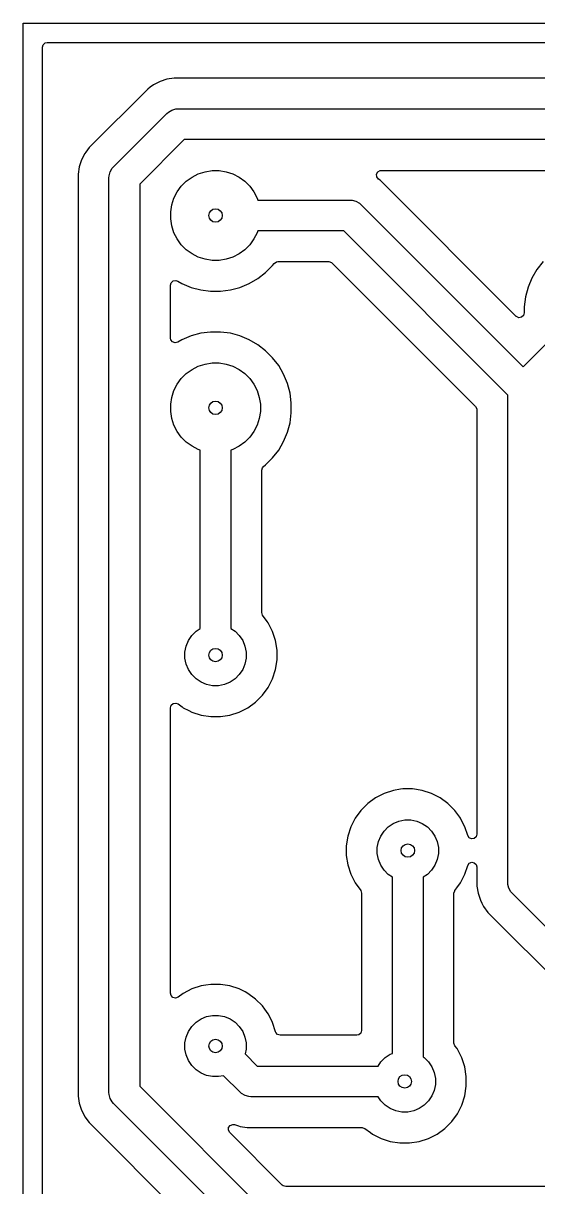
# Model space of a CAD drawing. Extents: x 93.5 to 128.5, y -100.5 to -53.
# Drawn here: x 93.5 to 106.88, y -83.24 to -53 of the extents above; entities that cross this region are included whole.
import ezdxf

# ---------------------------------------------------------------- set-up
doc = ezdxf.new("R2010")
doc.units = 0
doc.layers.add('BLACK', color=7, linetype='CONTINUOUS')

msp = doc.modelspace()

# ---------------------------------------------------------------- linework, layer by layer
at = {"layer": 'BLACK', "linetype": 'CONTINUOUS'}
for p, q in [((93.5, -53), (128.5, -53)), ((93.5, -100.5), (93.5, -53)), ((94.020185, -53.557461), (94.072989, -53.511706)), ((94.072989, -53.511706), (94.1245, -53.5005)), ((94.1245, -53.5005), (127.8755, -53.5005)), ((94.0005, -53.6245), (94.020185, -53.557461)), ((94.0005, -99.8755), (94.0005, -53.6245)), ((97.423413, -54.4235), (97.23678, -54.453059)), ((97.423418, -54.4235), (97.423413, -54.4235)), ((97.612381, -54.4235), (97.423418, -54.4235)), ((110.718481, -54.4235), (97.612381, -54.4235)), ((96.735823, -54.708312), (95.213312, -56.230822)), ((96.735824, -54.708312), (96.735823, -54.708312)), ((96.735826, -54.70831), (96.735824, -54.708312)), ((96.801478, -54.66061), (96.735826, -54.70831)), ((96.888699, -54.59724), (96.801478, -54.66061)), ((97.057062, -54.511454), (96.888699, -54.59724)), ((97.23678, -54.453059), (97.057062, -54.511454)), ((97.235056, -55.341157), (97.274394, -55.306659)), ((97.274394, -55.306659), (97.364825, -55.254448)), ((97.364825, -55.254448), (97.465689, -55.227422)), ((97.465689, -55.227422), (97.517899, -55.224)), ((97.517899, -55.224), (110.624, -55.224)), ((95.846157, -56.730056), (97.235056, -55.341157)), ((95.213307, -56.230828), (95.124491, -56.353074)), ((95.213312, -56.230822), (95.213307, -56.230828)), ((97.683585, -56.024), (96.529, -57.178585)), ((110.458314, -56.024), (97.683585, -56.024)), ((95.10224, -56.383698), (95.016454, -56.552062)), ((95.12449, -56.353076), (95.10224, -56.383698)), ((95.124491, -56.353074), (95.12449, -56.353076)), ((94.958059, -56.73178), (94.9285, -56.918412)), ((95.016454, -56.552062), (94.958059, -56.73178)), ((95.759448, -56.859825), (95.811659, -56.769394)), ((95.811659, -56.769394), (95.846157, -56.730056)), ((98.226869, -56.857327), (98.408203, -56.828607)), ((98.408203, -56.828607), (98.591797, -56.828607)), ((98.591797, -56.828607), (98.773131, -56.857327)), ((102.722067, -56.862079), (102.782906, -56.827722)), ((102.782906, -56.827722), (102.810991, -56.8245)), ((102.810991, -56.8245), (110.075374, -56.8245)), ((94.9285, -56.918412), (94.9285, -80.88193)), ((95.729, -57.012899), (95.732422, -56.960689)), ((95.729, -80.787444), (95.729, -57.012899)), ((95.732422, -56.960689), (95.759448, -56.859826)), ((95.759448, -56.859826), (95.759448, -56.859825)), ((97.610325, -57.235146), (97.740146, -57.105325)), ((97.740146, -57.105325), (97.888677, -56.997411)), ((97.888677, -56.997411), (98.05226, -56.914061)), ((98.05226, -56.914061), (98.226869, -56.857327)), ((98.773131, -56.857327), (98.94774, -56.914061)), ((98.94774, -56.914061), (99.111323, -56.997411)), ((99.111323, -56.997411), (99.259854, -57.105325)), ((99.259854, -57.105325), (99.389675, -57.235146)), ((102.689461, -56.923874), (102.722067, -56.862079)), ((102.69544, -56.993487), (102.689461, -56.923874)), ((102.738105, -57.048818), (102.69544, -56.993487)), ((102.780075, -57.079311), (102.738105, -57.048818)), ((106.317819, -60.617055), (102.780075, -57.079311)), ((96.529, -57.178585), (96.529, -80.621758)), ((97.419061, -57.54726), (97.502411, -57.383677)), ((97.502411, -57.383677), (97.610325, -57.235146)), ((99.389675, -57.235146), (99.497589, -57.383677)), ((99.497589, -57.383677), (99.580939, -57.54726)), ((97.333607, -57.903203), (97.362327, -57.721869)), ((97.362327, -57.721869), (97.419061, -57.54726)), ((99.580939, -57.54726), (99.596451, -57.595)), ((99.596451, -57.595), (101.998, -57.595)), ((101.998, -57.595), (102.05021, -57.598422)), ((102.05021, -57.598422), (102.151074, -57.625448)), ((102.151074, -57.625448), (102.241505, -57.677659)), ((102.241505, -57.677659), (102.280843, -57.712157)), ((102.280843, -57.712157), (106.499, -61.930314)), ((97.333607, -58.086797), (97.333607, -57.903203)), ((97.362327, -58.268131), (97.333607, -58.086797)), ((97.419061, -58.44274), (97.362327, -58.268131)), ((97.502411, -58.606323), (97.419061, -58.44274)), ((97.610325, -58.754854), (97.502411, -58.606323)), ((99.497589, -58.606323), (99.389675, -58.754854)), ((99.580939, -58.44274), (99.497589, -58.606323)), ((99.596451, -58.395), (99.580939, -58.44274)), ((101.832314, -58.395), (99.596451, -58.395)), ((106.099, -62.661686), (101.832314, -58.395)), ((97.740146, -58.884675), (97.610325, -58.754854)), ((97.888677, -58.992589), (97.740146, -58.884675)), ((99.259854, -58.884675), (99.111323, -58.992589)), ((99.389675, -58.754854), (99.259854, -58.884675)), ((98.05226, -59.075939), (97.888677, -58.992589)), ((98.226869, -59.132673), (98.05226, -59.075939)), ((98.408203, -59.161393), (98.226869, -59.132673)), ((98.591797, -59.161393), (98.408203, -59.161393)), ((98.773131, -59.132673), (98.591797, -59.161393)), ((98.94774, -59.075939), (98.773131, -59.132673)), ((99.111323, -58.992589), (98.94774, -59.075939)), ((99.984679, -59.297029), (100.025359, -59.244014)), ((100.025359, -59.244014), (100.081787, -59.202811)), ((100.081787, -59.202811), (100.123735, -59.1955)), ((100.123735, -59.1955), (101.449374, -59.1955)), ((101.449374, -59.1955), (101.516413, -59.215185)), ((101.516413, -59.215185), (101.537055, -59.231819)), ((101.537055, -59.231819), (105.262181, -62.956945)), ((107.015319, -59.192972), (106.85808, -59.397891)), ((99.5971, -59.636926), (99.802029, -59.479679)), ((99.802029, -59.479679), (99.984679, -59.297029)), ((106.858069, -59.397907), (106.728923, -59.621592)), ((106.85808, -59.397891), (106.858069, -59.397907)), ((97.3295, -59.809323), (97.349185, -59.742284)), ((97.3295, -61.180676), (97.3295, -59.809323)), ((97.349185, -59.742284), (97.401989, -59.696529)), ((97.401989, -59.696529), (97.471147, -59.686585)), ((97.471147, -59.686585), (97.515498, -59.701935)), ((97.515498, -59.701935), (97.6266, -59.76608)), ((97.6266, -59.76608), (97.745922, -59.815504)), ((97.745922, -59.815504), (97.865241, -59.864928)), ((97.865241, -59.864928), (97.865242, -59.864928)), ((97.865242, -59.864928), (97.865244, -59.864929)), ((97.865244, -59.864929), (98.11475, -59.931784)), ((98.88525, -59.931784), (99.134756, -59.864929)), ((99.134756, -59.864929), (99.3734, -59.76608)), ((99.3734, -59.76608), (99.5971, -59.636926)), ((106.630071, -59.860241), (106.563215, -60.109751)), ((106.728918, -59.621603), (106.630071, -59.860241)), ((106.728923, -59.621592), (106.728918, -59.621603)), ((98.11475, -59.931784), (98.370847, -59.9655)), ((98.370847, -59.9655), (98.370854, -59.9655)), ((98.370854, -59.9655), (98.629146, -59.9655)), ((98.629146, -59.9655), (98.629153, -59.9655)), ((98.629153, -59.9655), (98.88525, -59.931784)), ((106.563215, -60.109751), (106.529501, -60.365837)), ((106.529501, -60.365837), (106.5295, -60.365853)), ((106.5295, -60.365853), (106.5295, -60.529374)), ((106.324297, -60.623087), (106.317819, -60.617055)), ((106.387853, -60.652112), (106.324297, -60.623087)), ((106.457011, -60.642168), (106.387853, -60.652112)), ((106.509815, -60.596413), (106.457011, -60.642168)), ((106.5295, -60.529374), (106.509815, -60.596413)), ((98.114751, -61.058215), (97.865241, -61.125071)), ((98.370837, -61.024501), (98.114751, -61.058215)), ((98.370841, -61.0245), (98.370837, -61.024501)), ((98.370847, -61.0245), (98.370841, -61.0245)), ((98.629153, -61.0245), (98.370847, -61.0245)), ((98.629159, -61.0245), (98.629153, -61.0245)), ((98.629162, -61.024501), (98.629159, -61.0245)), ((98.885248, -61.058215), (98.629162, -61.024501)), ((99.134758, -61.125071), (98.885248, -61.058215)), ((106.499, -61.930314), (107.441849, -60.987465)), ((97.338382, -61.226762), (97.3295, -61.180676)), ((97.381573, -61.281683), (97.338382, -61.226762)), ((97.4476, -61.304536), (97.381573, -61.281683)), ((97.5155, -61.288063), (97.4476, -61.304536)), ((97.626592, -61.223923), (97.5155, -61.288063)), ((97.626603, -61.223918), (97.626592, -61.223923)), ((97.865241, -61.125071), (97.626603, -61.223918)), ((99.373396, -61.223918), (99.134758, -61.125071)), ((99.373407, -61.223923), (99.373396, -61.223918)), ((99.597092, -61.353069), (99.373407, -61.223923)), ((99.597095, -61.353071), (99.597092, -61.353069)), ((99.5971, -61.353074), (99.597095, -61.353071)), ((99.597106, -61.353078), (99.5971, -61.353074)), ((99.597108, -61.35308), (99.597106, -61.353078)), ((99.802027, -61.510319), (99.597108, -61.35308)), ((99.802034, -61.510325), (99.802027, -61.510319)), ((99.984674, -61.692965), (99.802034, -61.510325)), ((97.888677, -61.997411), (98.05226, -61.914061)), ((98.05226, -61.914061), (98.226869, -61.857327)), ((98.226869, -61.857327), (98.408203, -61.828607)), ((98.408203, -61.828607), (98.591797, -61.828607)), ((98.591797, -61.828607), (98.773131, -61.857327)), ((98.773131, -61.857327), (98.94774, -61.914061)), ((98.94774, -61.914061), (99.111323, -61.997411)), ((99.984679, -61.692971), (99.984674, -61.692965)), ((100.141926, -61.8979), (99.984679, -61.692971)), ((100.14193, -61.897907), (100.141926, -61.8979)), ((100.271076, -62.121592), (100.14193, -61.897907)), ((97.502411, -62.383677), (97.610325, -62.235146)), ((97.610325, -62.235146), (97.740146, -62.105325)), ((97.740146, -62.105325), (97.888677, -61.997411)), ((99.111323, -61.997411), (99.259854, -62.105325)), ((99.259854, -62.105325), (99.389675, -62.235146)), ((99.389675, -62.235146), (99.497589, -62.383677)), ((100.271078, -62.121597), (100.271076, -62.121592)), ((100.27108, -62.1216), (100.271078, -62.121597)), ((100.369929, -62.360244), (100.27108, -62.1216)), ((97.362327, -62.721869), (97.419061, -62.54726)), ((97.419061, -62.54726), (97.502411, -62.383677)), ((99.497589, -62.383677), (99.580939, -62.54726)), ((99.580939, -62.54726), (99.637673, -62.721869)), ((100.436784, -62.60975), (100.369929, -62.360244)), ((97.333607, -62.903203), (97.362327, -62.721869)), ((99.637673, -62.721869), (99.666393, -62.903203)), ((100.4705, -62.865847), (100.436784, -62.60975)), ((100.4705, -63.124153), (100.4705, -62.865847)), ((106.099, -75.328842), (106.099, -62.661686)), ((97.333607, -63.086797), (97.333607, -62.903203)), ((97.362327, -63.268131), (97.333607, -63.086797)), ((99.666393, -63.086797), (99.637673, -63.268131)), ((99.666393, -62.903203), (99.666393, -63.086797)), ((100.436784, -63.38025), (100.4705, -63.124153)), ((105.262181, -62.956945), (105.295666, -63.018268)), ((105.295666, -63.018268), (105.2985, -63.044626)), ((105.2985, -63.044626), (105.2985, -74.072981)), ((97.419061, -63.44274), (97.362327, -63.268131)), ((97.502411, -63.606323), (97.419061, -63.44274)), ((99.580939, -63.44274), (99.497589, -63.606323)), ((99.637673, -63.268131), (99.580939, -63.44274)), ((100.369929, -63.629756), (100.436784, -63.38025)), ((97.610325, -63.754854), (97.502411, -63.606323)), ((97.740146, -63.884675), (97.610325, -63.754854)), ((99.389675, -63.754854), (99.259854, -63.884675)), ((99.497589, -63.606323), (99.389675, -63.754854)), ((100.27108, -63.8684), (100.369929, -63.629756)), ((97.888677, -63.992589), (97.740146, -63.884675)), ((98.05226, -64.075939), (97.888677, -63.992589)), ((98.1, -64.09145), (98.05226, -64.075939)), ((98.1, -68.729752), (98.1, -64.09145)), ((98.94774, -64.075939), (98.9, -64.09145)), ((98.9, -64.09145), (98.9, -68.729752)), ((99.111323, -63.992589), (98.94774, -64.075939)), ((99.259854, -63.884675), (99.111323, -63.992589)), ((99.984679, -64.297029), (100.141926, -64.0921)), ((100.141926, -64.0921), (100.27108, -63.8684)), ((99.802029, -64.479679), (99.984679, -64.297029)), ((99.7005, -64.618734), (99.720185, -64.551695)), ((99.7005, -68.309122), (99.7005, -64.618734)), ((99.720185, -64.551695), (99.749014, -64.520358)), ((99.749014, -64.520358), (99.802029, -64.479679)), ((99.700702, -68.316201), (99.7005, -68.309122)), ((99.724182, -68.382007), (99.700702, -68.316201)), ((99.846403, -68.550232), (99.724182, -68.382007)), ((99.86887, -68.581155), (99.846403, -68.550232)), ((99.941747, -68.724184), (99.86887, -68.581155)), ((97.794463, -69.042883), (97.881592, -68.912485)), ((97.881592, -68.912485), (97.992485, -68.801592)), ((97.992485, -68.801592), (98.1, -68.729752)), ((98.9, -68.729752), (99.007515, -68.801592)), ((99.007515, -68.801592), (99.118408, -68.912485)), ((99.118408, -68.912485), (99.205537, -69.042883)), ((99.983239, -68.805616), (99.941747, -68.724184)), ((99.983239, -68.805618), (99.983239, -68.805616)), ((99.983241, -68.805621), (99.983239, -68.805618)), ((100.06109, -69.045215), (99.983241, -68.805621)), ((97.703852, -69.341586), (97.734448, -69.187772)), ((97.734448, -69.187772), (97.794463, -69.042883)), ((99.205537, -69.042883), (99.265552, -69.187772)), ((99.265552, -69.187772), (99.296148, -69.341586)), ((100.1005, -69.294038), (100.06109, -69.045215)), ((97.703852, -69.498414), (97.703852, -69.341586)), ((97.734448, -69.652228), (97.703852, -69.498414)), ((99.296148, -69.498414), (99.265552, -69.652228)), ((99.296148, -69.341586), (99.296148, -69.498414)), ((100.1005, -69.545962), (100.1005, -69.294038)), ((97.794463, -69.797117), (97.734448, -69.652228)), ((97.881592, -69.927515), (97.794463, -69.797117)), ((99.205537, -69.797117), (99.118408, -69.927515)), ((99.265552, -69.652228), (99.205537, -69.797117)), ((99.983241, -70.034379), (100.06109, -69.794785)), ((100.06109, -69.794785), (100.1005, -69.545962)), ((97.992485, -70.038408), (97.881592, -69.927515)), ((98.122883, -70.125537), (97.992485, -70.038408)), ((98.267772, -70.185552), (98.122883, -70.125537)), ((98.877117, -70.125537), (98.732228, -70.185552)), ((99.007515, -70.038408), (98.877117, -70.125537)), ((99.118408, -69.927515), (99.007515, -70.038408)), ((99.86887, -70.258845), (99.983241, -70.034379)), ((98.421586, -70.216148), (98.267772, -70.185552)), ((98.578414, -70.216148), (98.421586, -70.216148)), ((98.732228, -70.185552), (98.578414, -70.216148)), ((99.720793, -70.462656), (99.86887, -70.258845)), ((97.3295, -70.791273), (97.349185, -70.724234)), ((97.349185, -70.724234), (97.401989, -70.678479)), ((97.401989, -70.678479), (97.471147, -70.668535)), ((97.471147, -70.668535), (97.526385, -70.690955)), ((97.526385, -70.690955), (97.63314, -70.768516)), ((99.338845, -70.78887), (99.542656, -70.640793)), ((99.542656, -70.640793), (99.720793, -70.462656)), ((97.3295, -78.208726), (97.3295, -70.791273)), ((97.63314, -70.768516), (97.661155, -70.78887)), ((97.661155, -70.78887), (97.804184, -70.861747)), ((97.804184, -70.861747), (97.885616, -70.903239)), ((97.885616, -70.903239), (97.885618, -70.903239)), ((97.885618, -70.903239), (97.885621, -70.903241)), ((97.885621, -70.903241), (98.125215, -70.98109)), ((98.125215, -70.98109), (98.374038, -71.0205)), ((98.374038, -71.0205), (98.374039, -71.0205)), ((98.374039, -71.0205), (98.625961, -71.0205)), ((98.625961, -71.0205), (98.625962, -71.0205)), ((98.625962, -71.0205), (98.874785, -70.98109)), ((98.874785, -70.98109), (99.114379, -70.903241)), ((99.114379, -70.903241), (99.338845, -70.78887)), ((102.661151, -73.131132), (102.45735, -73.279201)), ((102.885616, -73.01676), (102.661151, -73.131132)), ((103.125214, -72.93891), (102.885616, -73.01676)), ((103.31253, -72.909242), (103.125214, -72.93891)), ((103.374038, -72.8995), (103.31253, -72.909242)), ((103.625962, -72.8995), (103.374038, -72.8995)), ((103.874785, -72.93891), (103.625962, -72.8995)), ((104.114383, -73.01676), (103.874785, -72.93891)), ((104.268747, -73.095413), (104.114383, -73.01676)), ((104.338845, -73.13113), (104.268747, -73.095413)), ((104.338847, -73.131131), (104.338845, -73.13113)), ((104.338848, -73.131132), (104.338847, -73.131131)), ((104.542649, -73.279201), (104.338848, -73.131132)), ((102.279201, -73.45735), (102.131132, -73.661151)), ((102.279205, -73.457345), (102.279201, -73.45735)), ((102.457345, -73.279205), (102.279205, -73.457345)), ((102.45735, -73.279201), (102.457345, -73.279205)), ((104.542654, -73.279205), (104.542649, -73.279201)), ((104.720794, -73.457345), (104.542654, -73.279205)), ((104.720798, -73.45735), (104.720794, -73.457345)), ((104.849952, -73.635117), (104.720798, -73.45735)), ((102.131132, -73.661151), (102.01676, -73.885616)), ((103.122883, -73.794463), (103.267772, -73.734448)), ((103.267772, -73.734448), (103.421586, -73.703852)), ((103.421586, -73.703852), (103.578414, -73.703852)), ((103.578414, -73.703852), (103.732228, -73.734448)), ((103.732228, -73.734448), (103.877117, -73.794463)), ((104.86887, -73.661155), (104.849952, -73.635117)), ((104.941747, -73.804184), (104.86887, -73.661155)), ((102.01676, -73.885616), (101.93891, -74.125214)), ((102.794463, -74.122883), (102.881592, -73.992485)), ((102.881592, -73.992485), (102.992485, -73.881592)), ((102.992485, -73.881592), (103.122883, -73.794463)), ((103.877117, -73.794463), (104.007515, -73.881592)), ((104.007515, -73.881592), (104.118408, -73.992485)), ((104.118408, -73.992485), (104.205537, -74.122883)), ((104.983239, -73.885616), (104.941747, -73.804184)), ((105.056569, -74.1113), (104.983239, -73.885616)), ((105.2985, -74.072981), (105.278815, -74.14002)), ((101.93891, -74.125214), (101.8995, -74.374038)), ((101.8995, -74.374038), (101.8995, -74.625961)), ((102.703852, -74.421586), (102.734448, -74.267772)), ((102.734448, -74.267772), (102.794463, -74.122883)), ((104.205537, -74.122883), (104.265552, -74.267772)), ((104.265552, -74.267772), (104.296148, -74.421586)), ((105.093297, -74.166694), (105.056569, -74.1113)), ((105.156853, -74.195719), (105.093297, -74.166694)), ((105.226011, -74.185775), (105.156853, -74.195719)), ((105.278815, -74.14002), (105.226011, -74.185775)), ((101.8995, -74.625961), (101.93891, -74.874785)), ((102.703852, -74.578414), (102.703852, -74.421586)), ((102.734448, -74.732228), (102.703852, -74.578414)), ((104.296148, -74.578414), (104.265552, -74.732228)), ((104.296148, -74.421586), (104.296148, -74.578414)), ((101.93891, -74.874785), (102.01676, -75.114383)), ((102.794463, -74.877117), (102.734448, -74.732228)), ((102.881592, -75.007515), (102.794463, -74.877117)), ((104.205537, -74.877117), (104.118408, -75.007515)), ((104.265552, -74.732228), (104.205537, -74.877117)), ((104.983241, -75.114379), (105.056569, -74.8887)), ((105.056569, -74.8887), (105.096007, -74.831024)), ((105.096007, -74.831024), (105.160365, -74.803826)), ((105.160365, -74.803826), (105.229212, -74.815741)), ((105.229212, -74.815741), (105.280687, -74.862985)), ((105.280687, -74.862985), (105.2985, -74.927018)), ((105.2985, -74.927018), (105.2985, -75.423328)), ((102.01676, -75.114383), (102.131132, -75.338848)), ((102.992485, -75.118408), (102.881592, -75.007515)), ((103.1, -75.190247), (102.992485, -75.118408)), ((103.1, -79.770804), (103.1, -75.190247)), ((104.007515, -75.118408), (103.9, -75.190247)), ((103.9, -75.190247), (103.9, -79.863207)), ((104.118408, -75.007515), (104.007515, -75.118408)), ((104.86887, -75.338845), (104.983241, -75.114379)), ((102.131132, -75.338848), (102.275818, -75.537992)), ((102.275818, -75.537992), (102.299298, -75.603798)), ((104.7005, -75.610877), (104.720185, -75.543838)), ((104.720185, -75.543838), (104.724182, -75.537992)), ((104.724182, -75.537992), (104.772697, -75.471214)), ((104.772697, -75.471214), (104.86887, -75.338845)), ((105.2985, -75.423328), (105.328059, -75.60996)), ((106.102422, -75.381052), (106.099, -75.328842)), ((106.129448, -75.481916), (106.102422, -75.381052)), ((106.181659, -75.572347), (106.129448, -75.481916)), ((106.216157, -75.611685), (106.181659, -75.572347)), ((102.299298, -75.603798), (102.2995, -75.610877)), ((102.2995, -75.610877), (102.2995, -79.1755)), ((104.7005, -79.499233), (104.7005, -75.610877)), ((105.328059, -75.60996), (105.386454, -75.789678)), ((105.386454, -75.789678), (105.426805, -75.86887)), ((105.426805, -75.86887), (105.47224, -75.958041)), ((109.386315, -78.781842), (106.216157, -75.611685)), ((105.47224, -75.958041), (105.58331, -76.110916)), ((105.58331, -76.110916), (108.887084, -79.41469)), ((98.249626, -77.999205), (98.125214, -78.01891)), ((98.374038, -77.9795), (98.249626, -77.999205)), ((98.625962, -77.9795), (98.374038, -77.9795)), ((98.874785, -78.01891), (98.625962, -77.9795)), ((97.34383, -78.266592), (97.3295, -78.208726)), ((97.392524, -78.316698), (97.34383, -78.266592)), ((97.526385, -78.309045), (97.460578, -78.332524)), ((97.661155, -78.211129), (97.526385, -78.309045)), ((97.885616, -78.09676), (97.661155, -78.211129)), ((98.125214, -78.01891), (97.885616, -78.09676)), ((99.114383, -78.09676), (98.874785, -78.01891)), ((99.268747, -78.175413), (99.114383, -78.09676)), ((99.338845, -78.21113), (99.268747, -78.175413)), ((99.338847, -78.211131), (99.338845, -78.21113)), ((99.338848, -78.211132), (99.338847, -78.211131)), ((99.542649, -78.359201), (99.338848, -78.211132)), ((97.460578, -78.332524), (97.392524, -78.316698)), ((99.542654, -78.359205), (99.542649, -78.359201)), ((99.720794, -78.537345), (99.542654, -78.359205)), ((99.720798, -78.53735), (99.720794, -78.537345)), ((99.784634, -78.625214), (99.720798, -78.53735)), ((97.992485, -78.961592), (98.122883, -78.874463)), ((98.122883, -78.874463), (98.267772, -78.814448)), ((98.267772, -78.814448), (98.421586, -78.783852)), ((98.421586, -78.783852), (98.578414, -78.783852)), ((98.578414, -78.783852), (98.732228, -78.814448)), ((98.732228, -78.814448), (98.877117, -78.874463)), ((98.877117, -78.874463), (99.007515, -78.961592)), ((99.86887, -78.741155), (99.784634, -78.625214)), ((99.936577, -78.874038), (99.86887, -78.741155)), ((99.983239, -78.965616), (99.936577, -78.874038)), ((97.734448, -79.347772), (97.794463, -79.202883)), ((97.794463, -79.202883), (97.881592, -79.072485)), ((97.881592, -79.072485), (97.992485, -78.961592)), ((99.007515, -78.961592), (99.118408, -79.072485)), ((99.118408, -79.072485), (99.205537, -79.202883)), ((99.205537, -79.202883), (99.265552, -79.347772)), ((100.062596, -79.209849), (99.983239, -78.965616)), ((100.062751, -79.209798), (100.062596, -79.209849)), ((100.068686, -79.227011), (100.062751, -79.209798)), ((102.2995, -79.1755), (102.279815, -79.242539)), ((97.703852, -79.501586), (97.734448, -79.347772)), ((97.703852, -79.658414), (97.703852, -79.501586)), ((99.265552, -79.347772), (99.296148, -79.501586)), ((99.296148, -79.501586), (99.296148, -79.658414)), ((100.114441, -79.279815), (100.068686, -79.227011)), ((100.18148, -79.2995), (100.114441, -79.279815)), ((102.1755, -79.2995), (100.18148, -79.2995)), ((102.227011, -79.288294), (102.1755, -79.2995)), ((102.279815, -79.242539), (102.227011, -79.288294)), ((104.700702, -79.506312), (104.7005, -79.499233)), ((104.724182, -79.572118), (104.700702, -79.506312)), ((97.734448, -79.812228), (97.703852, -79.658414)), ((97.794463, -79.957117), (97.734448, -79.812228)), ((99.296148, -79.658414), (99.270921, -79.785235)), ((99.270921, -79.785235), (99.585685, -80.1)), ((102.912485, -79.881592), (103.042883, -79.794463)), ((103.042883, -79.794463), (103.1, -79.770804)), ((104.779669, -79.648491), (104.724182, -79.572118)), ((104.78887, -79.661155), (104.779669, -79.648491)), ((104.861747, -79.804184), (104.78887, -79.661155)), ((104.903239, -79.885616), (104.861747, -79.804184)), ((97.881592, -80.087515), (97.794463, -79.957117)), ((97.992485, -80.198408), (97.881592, -80.087515)), ((99.585685, -80.1), (102.729753, -80.1)), ((102.729753, -80.1), (102.801592, -79.992485)), ((102.801592, -79.992485), (102.912485, -79.881592)), ((103.9, -79.863207), (103.927515, -79.881592)), ((103.927515, -79.881592), (104.038408, -79.992485)), ((104.038408, -79.992485), (104.125537, -80.122883)), ((104.125537, -80.122883), (104.185552, -80.267772)), ((104.903239, -79.885618), (104.903239, -79.885616)), ((104.903241, -79.885621), (104.903239, -79.885618)), ((104.98109, -80.125215), (104.903241, -79.885621)), ((105.0205, -80.374038), (104.98109, -80.125215)), ((98.122883, -80.285537), (97.992485, -80.198408)), ((98.267772, -80.345552), (98.122883, -80.285537)), ((98.421586, -80.376148), (98.267772, -80.345552)), ((98.578414, -80.376148), (98.421586, -80.376148)), ((98.705235, -80.350921), (98.578414, -80.376148)), ((99.137157, -80.782842), (98.705235, -80.350921)), ((104.185552, -80.267772), (104.216148, -80.421586)), ((104.216148, -80.421586), (104.216148, -80.578414)), ((105.0205, -80.625962), (105.0205, -80.374038)), ((96.529, -80.621758), (99.941242, -84.034)), ((104.185552, -80.732228), (104.125537, -80.877117)), ((104.216148, -80.578414), (104.185552, -80.732228)), ((104.98109, -80.874785), (105.0205, -80.625962)), ((94.9285, -80.88193), (94.958059, -81.068562)), ((95.732422, -80.839654), (95.729, -80.787444)), ((95.759448, -80.940518), (95.732422, -80.839654)), ((95.811659, -81.030949), (95.759448, -80.940518)), ((95.846157, -81.070287), (95.811659, -81.030949)), ((99.176495, -80.817341), (99.137157, -80.782842)), ((99.266927, -80.869552), (99.176495, -80.817341)), ((99.36779, -80.896578), (99.266927, -80.869552)), ((99.42, -80.9), (99.36779, -80.896578)), ((102.729753, -80.9), (99.42, -80.9)), ((102.801592, -81.007515), (102.729753, -80.9)), ((102.912485, -81.118408), (102.801592, -81.007515)), ((104.038408, -81.007515), (103.927515, -81.118408)), ((104.125537, -80.877117), (104.038408, -81.007515)), ((104.903241, -81.114379), (104.98109, -80.874785)), ((94.958059, -81.068562), (95.016454, -81.24828)), ((95.016454, -81.24828), (95.100913, -81.414038)), ((99.492713, -84.716843), (95.846157, -81.070287)), ((103.042883, -81.205537), (102.912485, -81.118408)), ((103.187772, -81.265552), (103.042883, -81.205537)), ((103.341586, -81.296148), (103.187772, -81.265552)), ((103.498414, -81.296148), (103.341586, -81.296148)), ((103.652228, -81.265552), (103.498414, -81.296148)), ((103.797117, -81.205537), (103.652228, -81.265552)), ((103.927515, -81.118408), (103.797117, -81.205537)), ((104.78887, -81.338845), (104.903241, -81.114379)), ((95.100913, -81.414038), (95.10224, -81.416643)), ((95.10224, -81.416643), (95.21331, -81.569518)), ((95.21331, -81.569518), (98.993482, -85.34969)), ((98.88255, -81.642911), (98.948014, -81.618494)), ((98.948014, -81.618494), (98.995175, -81.624246)), ((98.995175, -81.624246), (99.09583, -81.656951)), ((104.462656, -81.720793), (104.640793, -81.542656)), ((104.640793, -81.542656), (104.78887, -81.338845)), ((98.835694, -81.768536), (98.840678, -81.698844)), ((98.869179, -81.829859), (98.835694, -81.768536)), ((98.840678, -81.698844), (98.88255, -81.642911)), ((100.236501, -83.197181), (98.869179, -81.829859)), ((99.09583, -81.656951), (99.138881, -81.67094)), ((99.138881, -81.67094), (99.325514, -81.7005)), ((99.325514, -81.7005), (99.325519, -81.7005)), ((99.325519, -81.7005), (102.309122, -81.7005)), ((102.309122, -81.7005), (102.376161, -81.720185)), ((102.376161, -81.720185), (102.382007, -81.724182)), ((102.382007, -81.724182), (102.527461, -81.829859)), ((102.527461, -81.829859), (102.581155, -81.86887)), ((102.581155, -81.86887), (102.724184, -81.941747)), ((102.724184, -81.941747), (102.805616, -81.983239)), ((104.034379, -81.983241), (104.258845, -81.86887)), ((104.258845, -81.86887), (104.462656, -81.720793)), ((102.805616, -81.983239), (102.805618, -81.983239)), ((102.805618, -81.983239), (102.805621, -81.983241)), ((102.805621, -81.983241), (103.045215, -82.06109)), ((103.045215, -82.06109), (103.294038, -82.1005)), ((103.294038, -82.1005), (103.294039, -82.1005)), ((103.294039, -82.1005), (103.545961, -82.1005)), ((103.545961, -82.1005), (103.545962, -82.1005)), ((103.545962, -82.1005), (103.794785, -82.06109)), ((103.794785, -82.06109), (104.034379, -81.983241)), ((100.257143, -83.213815), (100.236501, -83.197181)), ((100.324182, -83.2335), (100.257143, -83.213815)), ((114.316374, -83.2335), (100.324182, -83.2335))]:
    msp.add_line(p, q, dxfattribs=at)
at = {"layer": 'BLACK'}
for centre in [(98.5, -57.995), (98.5, -62.995), (98.5, -69.42), (103.5, -74.5), (98.5, -79.58), (103.42, -80.5)]:
    msp.add_circle(centre, 0.175, dxfattribs=at)
at = {"layer": 'WHITE'}
for centre in [(98.5, -57.995), (98.5, -62.995), (98.5, -69.42), (103.5, -74.5), (98.5, -79.58), (103.42, -80.5)]:
    msp.add_circle(centre, 0.175, dxfattribs=at)

doc.saveas('drawing.dxf')
